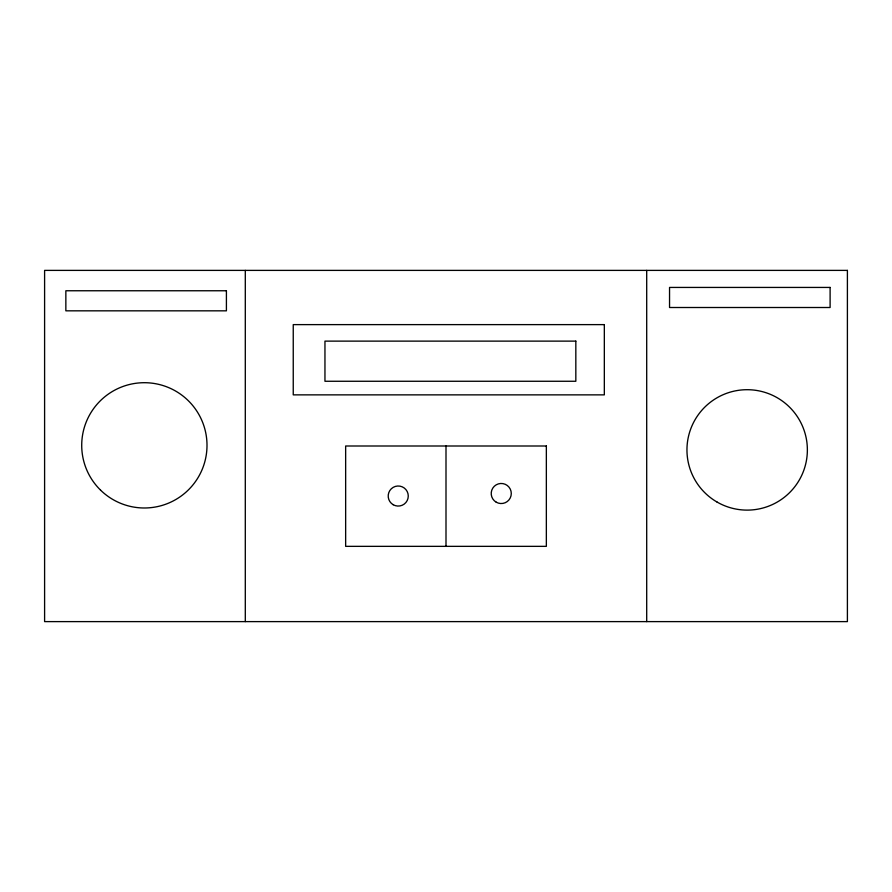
<?xml version="1.0" encoding="UTF-8"?>
<svg xmlns="http://www.w3.org/2000/svg" width="892" height="892" viewBox="0 0 892 892"><rect width="100%" height="100%" fill="white"/><g stroke="black" fill="none" stroke-linecap="round" stroke-linejoin="round"><path stroke-width="1.34" d="M646.7 270.387L646.7 621.612M446 446L446 546.35M245.3 270.387L245.3 621.612M847.4 270.387L44.6 270.387L44.6 621.612L847.4 621.612L847.4 270.387M830.106 287.436L669.546 287.436L669.546 307.506L830.106 307.506L830.106 287.436M226.412 290.759L65.852 290.759L65.852 310.829L226.412 310.829L226.412 290.759M604.33 324.621L293.245 324.621L293.245 394.866L604.33 394.866L604.33 324.621M575.831 341.123L324.956 341.123L324.956 381.263L575.831 381.263L575.831 341.123M546.35 446L345.65 446L345.65 546.35L546.35 546.35L546.35 446M496.231 502.196A10.035 10.035 0 0 0 511.283 493.51A10.035 10.035 0 0 0 496.231 484.813A10.035 10.035 0 0 0 496.231 502.196M100.528 490.098A62.641 62.641 0 0 0 205.037 460.919A62.641 62.641 0 0 0 127.511 385.01A62.641 62.641 0 0 0 100.528 490.098M717.057 502.051A60.21 60.21 0 0 0 807.371 449.914A60.21 60.21 0 0 0 717.057 397.765A60.21 60.21 0 0 0 717.057 502.051M393.216 504.727A10.035 10.035 0 0 0 408.268 496.03A10.035 10.035 0 0 0 393.216 487.344A10.035 10.035 0 0 0 393.216 504.727"/></g></svg>
